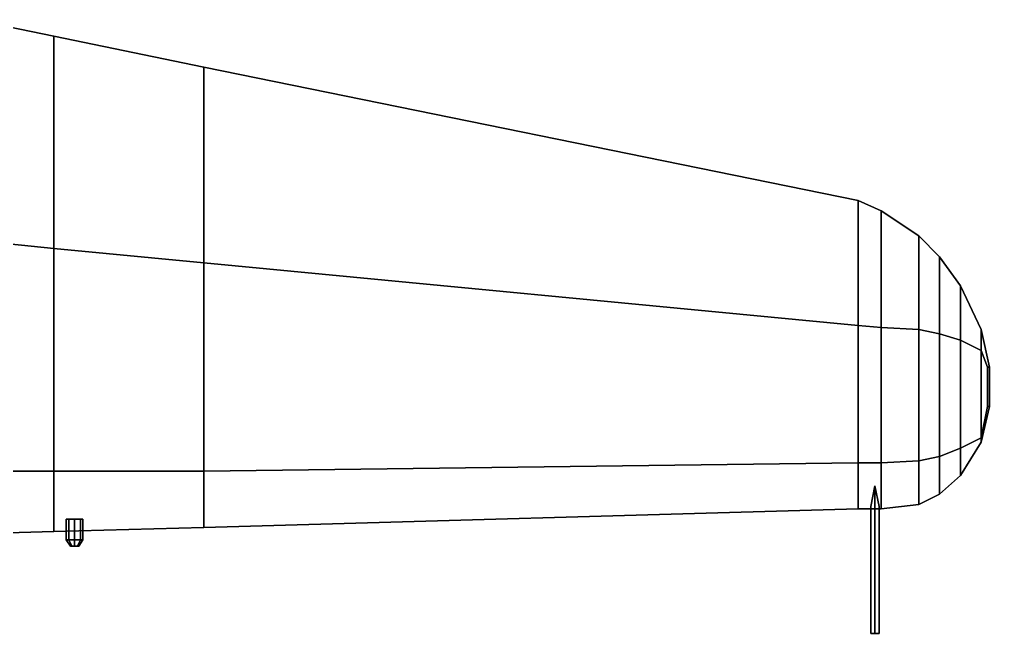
# Model space of a CAD drawing. Extents: x -2.48 to 6.83, y -4.54 to 4.93.
# Drawn here: x 2.175 to 6.83, y -3.14 to -0.19 of the extents above; entities that cross this region are included whole.
import ezdxf

# ---------------------------------------------------------------- set-up
doc = ezdxf.new("R2010")
doc.units = 0
doc.layers.get('0').update_dxf_attribs({"linetype": 'CONTINUOUS'})
doc.layers.add('WING', color=5, linetype='CONTINUOUS')

msp = doc.modelspace()

# ---------------------------------------------------------------- linework, layer by layer
for points in [[(6.28, -2.43, 0.48), (6.26, -2.53, 0.46), (6.26, -3.14, 0.46), (6.28, -3.14, 0.48)], [(6.26, -2.53, 0.46), (6.28, -2.43, 0.44), (6.28, -3.14, 0.44), (6.26, -3.14, 0.46)], [(6.3, -2.53, 0.46), (6.28, -2.43, 0.48), (6.28, -3.14, 0.48), (6.3, -3.14, 0.46)], [(6.28, -2.43, 0.44), (6.3, -2.53, 0.46), (6.3, -3.14, 0.46), (6.28, -3.14, 0.44)], [(2.4117, -2.59, -0.0017), (2.4, -2.59, -0.03), (2.4, -2.69, -0.03), (2.4117, -2.69, -0.0017)], [(2.4, -2.59, -0.03), (2.4117, -2.59, -0.0583), (2.4117, -2.69, -0.0583), (2.4, -2.69, -0.03)], [(2.44, -2.59, 0.01), (2.4117, -2.59, -0.0017), (2.4117, -2.69, -0.0017), (2.44, -2.69, 0.01)], [(2.4117, -2.59, -0.0583), (2.44, -2.59, -0.07), (2.44, -2.69, -0.07), (2.4117, -2.69, -0.0583)], [(2.4683, -2.59, -0.0017), (2.44, -2.59, 0.01), (2.44, -2.69, 0.01), (2.4683, -2.69, -0.0017)], [(2.44, -2.59, -0.07), (2.4683, -2.59, -0.0583), (2.4683, -2.69, -0.0583), (2.44, -2.69, -0.07)], [(2.48, -2.59, -0.03), (2.4683, -2.59, -0.0017), (2.4683, -2.69, -0.0017), (2.48, -2.69, -0.03)], [(2.4683, -2.59, -0.0583), (2.48, -2.59, -0.03), (2.48, -2.69, -0.03), (2.4683, -2.69, -0.0583)], [(2.4117, -2.69, -0.0017), (2.4, -2.69, -0.03), (2.42, -2.72, -0.03), (2.4259, -2.72, -0.0159)], [(2.4, -2.69, -0.03), (2.4117, -2.69, -0.0583), (2.4259, -2.72, -0.0441), (2.42, -2.72, -0.03)], [(2.44, -2.69, 0.01), (2.4117, -2.69, -0.0017), (2.4259, -2.72, -0.0159), (2.44, -2.72, -0.01)], [(2.4117, -2.69, -0.0583), (2.44, -2.69, -0.07), (2.44, -2.72, -0.05), (2.4259, -2.72, -0.0441)], [(2.4683, -2.69, -0.0017), (2.44, -2.69, 0.01), (2.44, -2.72, -0.01), (2.4541, -2.72, -0.0159)], [(2.44, -2.69, -0.07), (2.4683, -2.69, -0.0583), (2.4541, -2.72, -0.0441), (2.44, -2.72, -0.05)], [(2.48, -2.69, -0.03), (2.4683, -2.69, -0.0017), (2.4541, -2.72, -0.0159), (2.46, -2.72, -0.03)], [(2.4683, -2.69, -0.0583), (2.48, -2.69, -0.03), (2.46, -2.72, -0.03), (2.4541, -2.72, -0.0441)], [(2.44, -2.72, -0.01), (2.4259, -2.72, -0.0159), (2.42, -2.72, -0.03), (2.4541, -2.72, -0.0159)], [(2.4541, -2.72, -0.0159), (2.42, -2.72, -0.03), (2.4259, -2.72, -0.0441), (2.46, -2.72, -0.03)], [(2.46, -2.72, -0.03), (2.4259, -2.72, -0.0441), (2.44, -2.72, -0.05), (2.4541, -2.72, -0.0441)], [(6.28, -3.14, 0.48), (6.26, -3.14, 0.46), (6.28, -3.14, 0.44), (6.3, -3.14, 0.46)]]:
    msp.add_3dface(points)
at = {"layer": 'WING'}
for points in [[(1.95, -1.25, 0.15), (2.34, -1.29, 0.19), (2.34, -0.27, -0.04), (1.95, -0.19, -0.09)], [(1.95, -0.19, -0.09), (2.34, -0.27, -0.04), (2.34, -1.29, -0.26), (1.95, -1.25, -0.32)], [(2.34, -1.29, 0.19), (3.06, -1.36, 0.26), (3.06, -0.42, 0.04), (2.34, -0.27, -0.04)], [(2.34, -0.27, -0.04), (3.06, -0.42, 0.04), (3.06, -1.36, -0.14), (2.34, -1.29, -0.26)], [(3.06, -1.36, 0.26), (6.2, -1.66, 0.54), (6.2, -1.06, 0.45), (3.06, -0.42, 0.04)], [(3.06, -0.42, 0.04), (6.2, -1.06, 0.45), (6.2, -1.66, 0.36), (3.06, -1.36, -0.14)], [(6.2, -1.66, 0.54), (6.31, -1.67, 0.55), (6.31, -1.11, 0.46), (6.2, -1.06, 0.45)], [(6.2, -1.06, 0.45), (6.31, -1.11, 0.46), (6.31, -1.67, 0.38), (6.2, -1.66, 0.36)], [(6.31, -1.67, 0.55), (6.49, -1.68, 0.56), (6.49, -1.23, 0.49), (6.31, -1.11, 0.46)], [(6.31, -1.11, 0.46), (6.49, -1.23, 0.49), (6.49, -1.68, 0.41), (6.31, -1.67, 0.38)], [(2.34, -2.36, 0.19), (2.34, -1.29, 0.19), (1.95, -1.25, 0.15), (1.95, -2.36, 0.15)], [(1.95, -1.25, -0.32), (2.34, -1.29, -0.26), (2.34, -2.36, -0.26), (1.95, -2.36, -0.32)], [(6.49, -1.68, 0.56), (6.59, -1.7, 0.56), (6.59, -1.33, 0.51), (6.49, -1.23, 0.49)], [(6.49, -1.23, 0.49), (6.59, -1.33, 0.51), (6.59, -1.7, 0.44), (6.49, -1.68, 0.41)], [(3.06, -2.36, 0.26), (3.06, -1.36, 0.26), (2.34, -1.29, 0.19), (2.34, -2.36, 0.19)], [(2.34, -1.29, -0.26), (3.06, -1.36, -0.14), (3.06, -2.36, -0.14), (2.34, -2.36, -0.26)], [(6.59, -1.7, 0.56), (6.69, -1.73, 0.56), (6.69, -1.47, 0.52), (6.59, -1.33, 0.51)], [(6.59, -1.33, 0.51), (6.69, -1.47, 0.52), (6.69, -1.73, 0.47), (6.59, -1.7, 0.44)], [(6.2, -2.32, 0.54), (6.2, -1.66, 0.54), (3.06, -1.36, 0.26), (3.06, -2.36, 0.26)], [(3.06, -1.36, -0.14), (6.2, -1.66, 0.36), (6.2, -2.32, 0.36), (3.06, -2.36, -0.14)], [(6.69, -1.73, 0.56), (6.79, -1.78, 0.56), (6.79, -1.68, 0.53), (6.69, -1.47, 0.52)], [(6.69, -1.47, 0.52), (6.79, -1.68, 0.53), (6.79, -1.78, 0.5), (6.69, -1.73, 0.47)], [(6.31, -2.32, 0.55), (6.31, -1.67, 0.55), (6.2, -1.66, 0.54), (6.2, -2.32, 0.54)], [(6.2, -1.66, 0.36), (6.31, -1.67, 0.38), (6.31, -2.32, 0.38), (6.2, -2.32, 0.36)], [(6.49, -2.31, 0.56), (6.49, -1.68, 0.56), (6.31, -1.67, 0.55), (6.31, -2.32, 0.55)], [(6.31, -1.67, 0.38), (6.49, -1.68, 0.41), (6.49, -2.31, 0.41), (6.31, -2.32, 0.38)], [(6.59, -2.29, 0.56), (6.59, -1.7, 0.56), (6.49, -1.68, 0.56), (6.49, -2.31, 0.56)], [(6.49, -1.68, 0.41), (6.59, -1.7, 0.44), (6.59, -2.29, 0.44), (6.49, -2.31, 0.41)], [(6.69, -2.25, 0.56), (6.69, -1.73, 0.56), (6.59, -1.7, 0.56), (6.59, -2.29, 0.56)], [(6.59, -1.7, 0.44), (6.69, -1.73, 0.47), (6.69, -2.25, 0.47), (6.59, -2.29, 0.44)], [(6.79, -1.78, 0.56), (6.82, -1.86, 0.55), (6.83, -1.86, 0.53), (6.79, -1.68, 0.53)], [(6.79, -1.68, 0.53), (6.83, -1.86, 0.53), (6.82, -1.86, 0.51), (6.79, -1.78, 0.5)], [(6.79, -2.2, 0.56), (6.79, -1.78, 0.56), (6.69, -1.73, 0.56), (6.69, -2.25, 0.56)], [(6.69, -1.73, 0.47), (6.79, -1.78, 0.5), (6.79, -2.2, 0.5), (6.69, -2.25, 0.47)], [(6.82, -2.05, 0.55), (6.82, -1.86, 0.55), (6.79, -1.78, 0.56), (6.79, -2.2, 0.56)], [(6.79, -1.78, 0.5), (6.82, -1.86, 0.51), (6.82, -2.05, 0.51), (6.79, -2.2, 0.5)], [(6.83, -2.05, 0.53), (6.83, -1.86, 0.53), (6.82, -1.86, 0.55), (6.82, -2.05, 0.55)], [(6.82, -2.05, 0.51), (6.82, -1.86, 0.51), (6.83, -1.86, 0.53), (6.83, -2.05, 0.53)], [(6.79, -2.22, 0.53), (6.83, -2.05, 0.53), (6.82, -2.05, 0.55), (6.79, -2.2, 0.56)], [(6.79, -2.2, 0.5), (6.82, -2.05, 0.51), (6.83, -2.05, 0.53), (6.79, -2.22, 0.53)], [(6.69, -2.38, 0.52), (6.79, -2.22, 0.53), (6.79, -2.2, 0.56), (6.69, -2.25, 0.56)], [(6.69, -2.25, 0.47), (6.79, -2.2, 0.5), (6.79, -2.22, 0.53), (6.69, -2.38, 0.52)], [(6.59, -2.47, 0.51), (6.69, -2.38, 0.52), (6.69, -2.25, 0.56), (6.59, -2.29, 0.56)], [(6.59, -2.29, 0.44), (6.69, -2.25, 0.47), (6.69, -2.38, 0.52), (6.59, -2.47, 0.51)], [(3.06, -2.63, 0.04), (6.2, -2.54, 0.45), (6.2, -2.32, 0.54), (3.06, -2.36, 0.26)], [(3.06, -2.36, -0.14), (6.2, -2.32, 0.36), (6.2, -2.54, 0.45), (3.06, -2.63, 0.04)], [(6.2, -2.54, 0.45), (6.31, -2.54, 0.46), (6.31, -2.32, 0.55), (6.2, -2.32, 0.54)], [(6.2, -2.32, 0.36), (6.31, -2.32, 0.38), (6.31, -2.54, 0.46), (6.2, -2.54, 0.45)], [(6.31, -2.54, 0.46), (6.49, -2.52, 0.49), (6.49, -2.31, 0.56), (6.31, -2.32, 0.55)], [(6.31, -2.32, 0.38), (6.49, -2.31, 0.41), (6.49, -2.52, 0.49), (6.31, -2.54, 0.46)], [(6.49, -2.52, 0.49), (6.59, -2.47, 0.51), (6.59, -2.29, 0.56), (6.49, -2.31, 0.56)], [(6.49, -2.31, 0.41), (6.59, -2.29, 0.44), (6.59, -2.47, 0.51), (6.49, -2.52, 0.49)], [(1.95, -2.66, -0.09), (2.34, -2.65, -0.04), (2.34, -2.36, 0.19), (1.95, -2.36, 0.15)], [(1.95, -2.36, -0.32), (2.34, -2.36, -0.26), (2.34, -2.65, -0.04), (1.95, -2.66, -0.09)], [(2.34, -2.65, -0.04), (3.06, -2.63, 0.04), (3.06, -2.36, 0.26), (2.34, -2.36, 0.19)], [(2.34, -2.36, -0.26), (3.06, -2.36, -0.14), (3.06, -2.63, 0.04), (2.34, -2.65, -0.04)]]:
    msp.add_3dface(points, dxfattribs=at)

doc.saveas('drawing.dxf')
